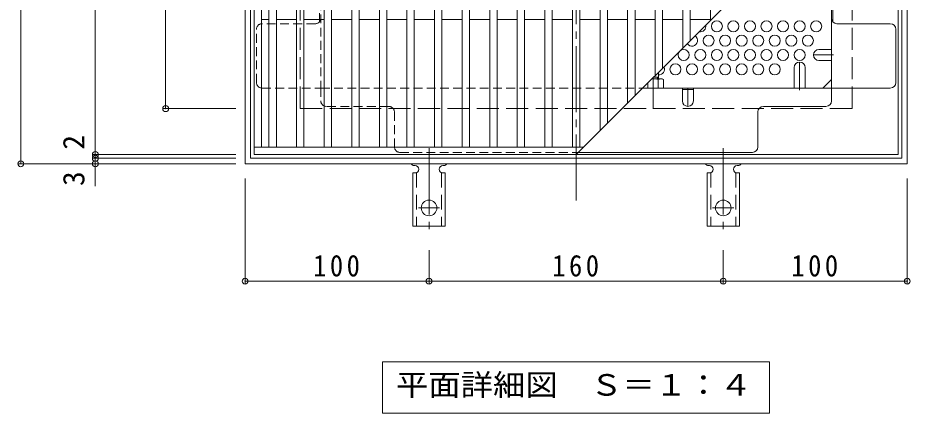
# Model space of a CAD drawing. Units: millimetres at full size, sheet at 1:4. Extents: x -936 to 978, y -778 to 647.
# Drawn here: x -866.6 to -381.5, y 7.9 to 223 of the extents above; entities that cross this region are included whole.
import ezdxf
from ezdxf.enums import TextEntityAlignment as Align

# ---------------------------------------------------------------- set-up
doc = ezdxf.new("R2010")
doc.units = ezdxf.units.MM
doc.header["$LTSCALE"] = 4
doc.header["$PDMODE"] = 32
doc.header["$PDSIZE"] = 3.2
for name, pattern in [('CHAIN1', [8, 5, -1, 1, -1]), ('CHAIN2', [12, 9, -1, 1, -1]), ('DASHED1', [1.8, 1.2, -0.6]), ('DASHED2', [3, 2, -1]), ('DASHED3', [4, 3, -1])]:
    doc.linetypes.add(name, pattern=pattern)
for name, color, linetype, lineweight in [('A-1', 3, 'Continuous', 9), ('A-2', 3, 'Continuous', 9), ('A-4', 7, 'Continuous', 9), ('A-5', 7, 'Continuous', 9), ('A-6', 2, 'Continuous', 9), ('A-7', 2, 'Continuous', 9), ('A-8', 2, 'Continuous', 9), ('A-9', 2, 'Continuous', 9), ('A-A', 3, 'Continuous', 9)]:
    doc.layers.add(name, color=color, linetype=linetype, lineweight=lineweight)
doc.styles.add('ＭＳ ゴシック', font='')
doc.styles.get('ＭＳ ゴシック').set_extended_font_data('MS Gothic')

msp = doc.modelspace()

# ---------------------------------------------------------------- linework, layer by layer
at = {"layer": 'A-1', "color": 2, "linetype": 'DASHED3'}
for p, q in [((-713.068, 473.574), (-713.068, 173.574)), ((-413.069, 473.574), (-413.069, 173.575)), ((-413.069, 173.575), (-713.068, 173.574))]:
    msp.add_line(p, q, dxfattribs=at)
at = {"layer": 'A-1', "linetype": 'CHAIN2'}
msp.add_line((-521.268, 190.375), (-521.268, 173.449), dxfattribs=at)
at = {"layer": 'A-1'}
for p, q in [((-520.872, 190.771), (-518.268, 190.771)), ((-518.768, 190.771), (-518.768, 189.771)), ((-518.268, 193.375), (-518.268, 189.771))]:
    msp.add_line(p, q, dxfattribs=at)
at = {"layer": 'A-1', "color": 2}
for points in [[(-743.068, 503.574), (-743.068, 143.575), (-383.069, 143.575), (-383.069, 503.574)], [(-740.068, 500.574), (-740.068, 146.575), (-386.069, 146.575), (-386.069, 500.574)]]:
    msp.add_lwpolyline(points, close=True, dxfattribs=at)
at = {"layer": 'A-2'}
for p, q in [((-738.069, 498.574), (-738.069, 148.575)), ((-388.069, 498.574), (-388.069, 148.575)), ((-734.069, 494.574), (-734.069, 152.574)), ((-730.069, 494.574), (-730.069, 152.574)), ((-726.069, 494.574), (-726.069, 152.574)), ((-715.069, 494.574), (-715.069, 152.574)), ((-711.069, 494.574), (-711.069, 152.574)), ((-700.069, 494.574), (-700.069, 152.574)), ((-696.069, 494.574), (-696.069, 152.574)), ((-685.069, 494.574), (-685.069, 152.574)), ((-681.069, 494.574), (-681.069, 152.574)), ((-670.069, 494.574), (-670.069, 152.574)), ((-666.069, 494.574), (-666.069, 152.574)), ((-655.069, 494.574), (-655.069, 152.574)), ((-651.069, 494.574), (-651.069, 152.574)), ((-640.069, 494.574), (-640.069, 152.574)), ((-636.069, 494.574), (-636.069, 152.574)), ((-625.069, 494.574), (-625.069, 152.574)), ((-621.069, 494.574), (-621.069, 152.574)), ((-610.069, 494.574), (-610.069, 152.574)), ((-606.069, 494.574), (-606.069, 152.574)), ((-595.069, 494.574), (-595.069, 152.574)), ((-591.069, 494.574), (-591.069, 152.574)), ((-580.069, 494.574), (-580.069, 152.574)), ((-576.069, 494.574), (-576.069, 152.574)), ((-565.069, 494.574), (-565.069, 152.574)), ((-561.069, 494.574), (-561.069, 152.574)), ((-550.069, 494.574), (-550.069, 161.575)), ((-546.069, 494.574), (-546.069, 165.574)), ((-535.069, 494.574), (-535.069, 176.575)), ((-531.069, 494.574), (-531.069, 180.574)), ((-520.069, 494.574), (-520.069, 191.575)), ((-516.069, 494.574), (-516.069, 195.574)), ((-505.069, 494.574), (-505.069, 206.575)), ((-501.069, 494.574), (-501.069, 210.574)), ((-490.069, 494.574), (-490.069, 221.575)), ((-563.069, 148.575), (-388.069, 323.575)), ((-734.069, 222.075), (-730.069, 222.075)), ((-726.069, 222.075), (-715.069, 222.075)), ((-711.069, 222.075), (-700.069, 222.075)), ((-696.069, 222.075), (-685.069, 222.075)), ((-681.069, 222.075), (-670.069, 222.075)), ((-666.069, 222.075), (-655.069, 222.075)), ((-651.069, 222.075), (-640.069, 222.075)), ((-636.069, 222.075), (-625.069, 222.075)), ((-621.069, 222.075), (-610.069, 222.075)), ((-606.069, 222.075), (-595.069, 222.075)), ((-591.069, 222.075), (-580.069, 222.075)), ((-576.069, 222.075), (-565.069, 222.075)), ((-561.069, 222.075), (-550.069, 222.075)), ((-546.069, 222.075), (-535.069, 222.075)), ((-531.069, 222.075), (-520.069, 222.075)), ((-516.069, 222.075), (-505.069, 222.075)), ((-501.069, 222.075), (-490.069, 222.075)), ((-738.069, 152.574), (-559.069, 152.574)), ((-738.069, 148.575), (-388.069, 148.575))]:
    msp.add_line(p, q, dxfattribs=at)
at = {"layer": 'A-4'}
for p, q in [((-865.018, 503.574), (-865.018, 143.575)), ((-824.508, 498.574), (-824.508, 148.575)), ((-786.268, 473.574), (-786.268, 173.574)), ((-787.468, 173.574), (-748.068, 173.574)), ((-825.708, 148.575), (-748.068, 148.575)), ((-825.708, 146.575), (-748.068, 146.575)), ((-824.508, 148.575), (-824.508, 146.575)), ((-824.508, 146.575), (-824.508, 143.575)), ((-866.218, 143.575), (-748.068, 143.575)), ((-824.508, 143.575), (-824.508, 131.488)), ((-743.068, 78.528), (-743.068, 135.575)), ((-383.069, 78.528), (-383.069, 135.575)), ((-643.068, 78.528), (-643.068, 96.642)), ((-483.069, 78.528), (-483.069, 96.642)), ((-743.068, 79.728), (-643.068, 79.728)), ((-643.068, 79.728), (-483.069, 79.728)), ((-483.069, 79.728), (-383.069, 79.728))]:
    msp.add_line(p, q, dxfattribs=at)
for p in [(-786.268, 173.574), (-824.508, 148.575), (-824.508, 146.575), (-865.018, 143.575), (-824.508, 143.575), (-743.068, 79.728), (-643.068, 79.728), (-483.069, 79.728), (-383.069, 79.728)]:
    msp.add_point(p, dxfattribs=at)
at = {"layer": 'A-5'}
for p, q in [((-668.268, 35.931), (-457.868, 35.931)), ((-668.268, 35.931), (-668.268, 7.931)), ((-457.868, 35.931), (-457.868, 7.931)), ((-668.268, 7.931), (-457.868, 7.931))]:
    msp.add_line(p, q, dxfattribs=at)
at = {"layer": 'A-6'}
for centre in [(-486.568, 218.352), (-477.568, 218.352), (-468.568, 218.352), (-459.568, 218.352), (-450.568, 218.352), (-441.568, 218.352), (-432.568, 218.352), (-491.068, 210.558), (-482.068, 210.558), (-473.068, 210.558), (-464.068, 210.558), (-455.068, 210.558), (-446.068, 210.558), (-437.068, 210.558), (-504.568, 202.764), (-495.568, 202.764), (-486.568, 202.764), (-477.568, 202.764), (-468.568, 202.764), (-459.568, 202.764), (-450.568, 202.764), (-441.568, 202.764), (-509.068, 194.97), (-500.068, 194.97), (-491.068, 194.97), (-482.068, 194.97), (-473.068, 194.97), (-464.068, 194.97), (-455.068, 194.97)]:
    msp.add_circle(centre, 3, dxfattribs=at)
for centre, start, end in [((-495.568, 218.352), 257.47221, 12.52779), ((-500.068, 210.558), 211.13903, 58.86097), ((-518.068, 194.97), 266.17745, 25.80165)]:
    msp.add_arc(centre, 3, start, end, dxfattribs=at)
at = {"layer": 'A-7', "linetype": 'CHAIN2'}
msp.add_line((-563.068, 123.574), (-563.068, 523.574), dxfattribs=at)
at = {"layer": 'A-7', "linetype": 'DASHED1'}
for p, q in [((-701.868, 462.378), (-701.868, 184.771)), ((-702.668, 220.732), (-702.668, 305.114)), ((-704.868, 219.772), (-733.872, 219.772)), ((-736.872, 187.771), (-736.872, 216.772)), ((-733.872, 184.771), (-701.868, 184.771)), ((-701.868, 184.771), (-701.868, 177.771)), ((-701.868, 184.771), (-526.872, 184.771)), ((-664.868, 174.771), (-698.868, 174.771)), ((-661.868, 171.771), (-661.868, 152.771)), ((-658.868, 149.771), (-561.872, 149.771))]:
    msp.add_line(p, q, dxfattribs=at)
at = {"layer": 'A-7'}
for p, q in [((-424.268, 177.771), (-424.268, 287.375)), ((-423.468, 220.732), (-423.468, 288.175)), ((-392.265, 219.772), (-421.268, 219.772)), ((-389.265, 187.771), (-389.265, 216.772)), ((-428.881, 184.771), (-424.268, 189.383)), ((-526.872, 184.771), (-392.265, 184.771)), ((-505.318, 183.971), (-499.318, 183.971)), ((-461.269, 174.771), (-427.268, 174.771)), ((-464.269, 152.771), (-464.269, 171.771)), ((-561.872, 149.771), (-467.269, 149.771))]:
    msp.add_line(p, q, dxfattribs=at)
at = {"layer": 'A-7', "linetype": 'DASHED1'}
for centre, start, end in [((-733.872, 216.772), 90, 180), ((-704.868, 222.772), 270, 0), ((-733.872, 187.771), 180, 270), ((-698.868, 177.771), 180, 270), ((-664.868, 171.771), 0, 90), ((-658.868, 152.771), 180, 270)]:
    msp.add_arc(centre, 3, start, end, dxfattribs=at)
at = {"layer": 'A-7'}
for centre, start, end in [((-421.268, 222.772), 180, 270), ((-392.265, 216.772), 0, 90), ((-392.265, 187.771), 270, 0), ((-461.269, 171.771), 90, 180), ((-427.268, 177.771), 270, 0), ((-467.269, 152.771), 270, 0)]:
    msp.add_arc(centre, 3, start, end, dxfattribs=at)
at = {"layer": 'A-8'}
for p, q in [((-431.068, 205.764), (-424.268, 205.764)), ((-431.068, 199.764), (-424.268, 199.764)), ((-444.568, 195.921), (-444.568, 184.771)), ((-438.568, 195.921), (-438.568, 184.771)), ((-505.318, 177.771), (-505.318, 184.771)), ((-499.318, 177.771), (-499.318, 184.771))]:
    msp.add_line(p, q, dxfattribs=at)
at = {"layer": 'A-8', "linetype": 'CHAIN1'}
for p, q in [((-441.568, 183.571), (-441.568, 198.921)), ((-423.068, 202.764), (-434.068, 202.764)), ((-502.318, 184.771), (-502.318, 174.771))]:
    msp.add_line(p, q, dxfattribs=at)
at = {"layer": 'A-8'}
for centre, start, end in [((-431.068, 202.764), 90, 270), ((-441.568, 195.921), 0, 180), ((-502.318, 177.771), 180, 0)]:
    msp.add_arc(centre, 3, start, end, dxfattribs=at)
at = {"layer": 'A-9'}
for p, q in [((-521.872, 189.771), (-516.269, 189.771)), ((-518.405, 189.338), (-518.405, 184.771)), ((-516.269, 189.771), (-515.518, 189.338)), ((-515.518, 184.771), (-515.518, 189.338)), ((-526.872, 184.771), (-515.518, 184.771)), ((-524.132, 187.511), (-524.132, 184.771))]:
    msp.add_line(p, q, dxfattribs=at)
for centre, radius, start, end in [((-521.268, 180.088), 9.683, 72.79973, 93.69312), ((-516.928, 187.036), 2.735, 90.2103, 122.68507), ((-517.163, 186.489), 3.29, 59.99998, 86.07924)]:
    msp.add_arc(centre, radius, start, end, dxfattribs=at)
at = {"layer": 'A-A', "color": 7, "linetype": 'CHAIN2'}
for p, q in [((-643.068, 152.042), (-643.068, 104.642)), ((-483.069, 152.042), (-483.069, 104.642)), ((-648.844, 119.574), (-637.292, 119.574)), ((-488.845, 119.574), (-477.293, 119.574))]:
    msp.add_line(p, q, dxfattribs=at)
at = {"layer": 'A-A'}
for p, q in [((-651.068, 142.574), (-650.568, 142.574)), ((-635.573, 142.574), (-635.06, 142.574)), ((-491.069, 142.574), (-490.569, 142.574)), ((-475.573, 142.574), (-475.06, 142.574)), ((-651.818, 138.574), (-650.568, 138.574)), ((-651.818, 138.574), (-651.818, 109.574)), ((-634.318, 138.574), (-635.568, 138.574)), ((-634.318, 138.574), (-634.318, 109.574)), ((-491.819, 138.574), (-490.569, 138.574)), ((-491.819, 138.574), (-491.819, 109.574)), ((-474.319, 138.574), (-475.569, 138.574)), ((-474.319, 138.574), (-474.319, 109.574)), ((-634.318, 109.574), (-651.818, 109.574)), ((-474.319, 109.574), (-491.819, 109.574))]:
    msp.add_line(p, q, dxfattribs=at)
at = {"layer": 'A-A', "linetype": 'DASHED2'}
for p, q in [((-649.818, 138.72), (-649.818, 109.574)), ((-636.318, 138.72), (-636.318, 109.574)), ((-489.819, 138.72), (-489.819, 109.574)), ((-476.319, 138.72), (-476.319, 109.574))]:
    msp.add_line(p, q, dxfattribs=at)
at = {"layer": 'A-A'}
for centre in [(-643.068, 119.574), (-483.069, 119.574)]:
    msp.add_circle(centre, 4.25, dxfattribs=at)
for centre, start, end in [((-651.068, 144.574), 209.99951, 269.72403), ((-650.568, 140.574), 270, 90), ((-635.568, 140.574), 90.13329, 270), ((-635.068, 144.574), 270.24162, 330.00072), ((-491.069, 144.574), 209.99951, 269.72403), ((-490.569, 140.574), 270, 90), ((-475.569, 140.574), 90.13329, 270), ((-475.069, 144.574), 270.24162, 330.00072)]:
    msp.add_arc(centre, 2, start, end, dxfattribs=at)

# ---------------------------------------------------------------- texts
at = {"layer": 'A-4', "color": 2, "style": 'ＭＳ ゴシック'}
for s, p in [('2', (-826.908, 151.258)), ('3', (-826.908, 131.488))]:
    msp.add_text(s, height=11.73, rotation=90, dxfattribs=at).set_placement(p, align=Align.BOTTOM_LEFT)
at = {"layer": 'A-4', "color": 2, "char_height": 11.73, "attachment_point": 7, "style": 'ＭＳ ゴシック'}
for s, insert in [('\\T1.27;\\W0.9;100', (-706.068, 82.128)), ('\\T1.27;\\W0.9;160', (-576.068, 82.128)), ('\\T1.27;\\W0.9;100', (-446.069, 82.128))]:
    msp.add_mtext(s, dxfattribs=dict(at, insert=insert))
at = {"layer": 'A-5', "color": 2, "style": 'ＭＳ ゴシック', "width": 1.1}
msp.add_text('平面詳細図\u3000Ｓ＝１：４', height=11.73, dxfattribs=at).set_placement((-661.068, 13.931), align=Align.BOTTOM_LEFT)

doc.saveas('drawing.dxf')
